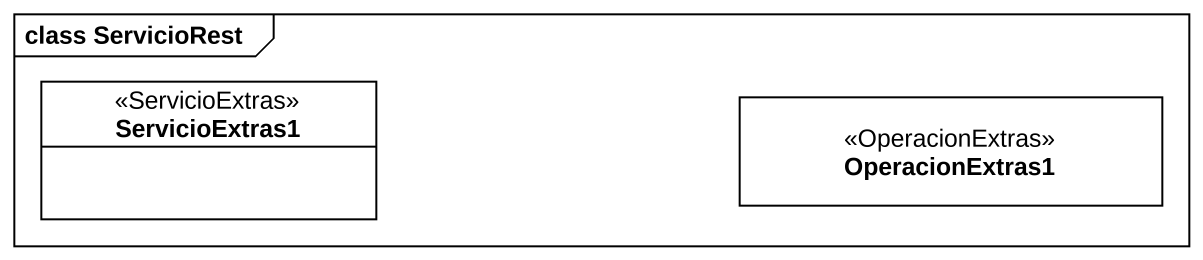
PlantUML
@startuml
mainframe class ServicioRest
hide circle
hide empty members
class ServicioExtras1 <<ServicioExtras>>
class OperacionExtras1 <<OperacionExtras>>
@enduml
